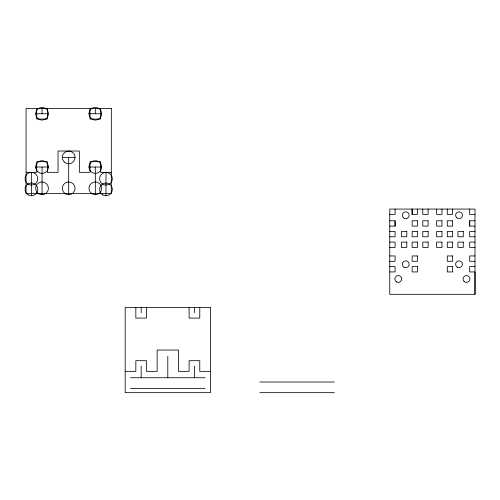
<?xml version="1.0" encoding="UTF-8"?>
<svg xmlns="http://www.w3.org/2000/svg" width="500" height="500" viewBox="0 0 500 500"><rect width="100%" height="100%" fill="white"/><g stroke="black" fill="none" stroke-linecap="round" stroke-linejoin="round"><path stroke-width="0.75" d="M389.756 226.119L395.081 226.119L395.081 220.787L389.756 220.787M412.131 214.394L412.131 209.069L412.131 214.394L417.456 214.394L417.456 209.069M475 226.119L469.675 226.119L469.675 220.787L475 220.787M475 294.312L475 209.069L389.756 209.069L389.756 294.312L475 294.312L475 271.938L469.675 271.938L469.675 266.606L475 266.606M35.656 113.731L48.444 113.731M88.938 113.731L101.719 113.731M62.294 157.419L75.081 157.419M35.656 167.037L48.444 167.037M88.938 167.037L101.719 167.037M26.062 172.338L36.719 172.338L36.719 161.681L47.375 161.681L47.375 172.338L58.031 172.338L58.031 151.025L79.344 151.025L79.344 172.338L90 172.338L90 161.681L100.656 161.681L100.656 172.338L111.312 172.338M389.756 214.394L395.081 214.394L395.081 209.069M475 214.394L469.675 214.394L469.675 209.069M389.756 231.444L395.081 231.444L395.081 236.769L389.756 236.769M475 231.444L469.675 231.444L469.675 236.769L475 236.769M389.756 242.1L395.081 242.1L395.081 247.425L389.756 247.425M475 242.1L469.675 242.1L469.675 247.425L475 247.425M389.756 255.95L395.081 255.95L395.081 261.281L389.756 261.281M475 255.95L469.675 255.95L469.675 261.281L475 261.281M389.756 266.606L395.081 266.606L395.081 271.938L389.756 271.938M125.181 371.35L135.838 371.35L135.838 360.694L146.494 360.694L146.494 371.35L157.15 371.35L157.15 350.044L178.463 350.044L178.463 371.35L189.119 371.35L189.119 360.694L199.775 360.694L199.775 371.35L210.431 371.35M130.512 377.744L205.1 377.744M259.812 382.006L334.4 382.006M130.512 388.4L205.1 388.4M259.812 392.663L334.4 392.663M469.675 220.787L469.675 226.119M452.625 209.069L452.625 214.394L447.294 214.394L447.294 209.069M441.969 209.069L441.969 214.394L436.637 214.394L436.637 209.069M428.113 209.069L428.113 214.394L422.788 214.394L422.788 209.069M395.081 220.787L395.081 226.119M199.775 307.419L199.775 318.075L189.119 318.075L189.119 307.419M194.444 307.419L194.444 312.744M194.444 366.056L194.444 377.744M167.806 356.431L167.806 377.744M146.494 307.419L146.494 318.075L135.838 318.075L135.838 307.419M141.169 307.419L141.169 312.744M141.169 366.056L141.169 377.744M105.981 172.338L105.981 195.781M100.656 108.4L100.656 119.056L90 119.056L90 108.4M95.325 108.4L95.325 113.731M95.325 167.037L95.325 194.713M68.688 157.419L68.688 194.713M47.375 108.4L47.375 119.056L36.719 119.056L36.719 108.4M42.05 108.4L42.05 113.731M42.05 167.037L42.05 194.713M31.394 172.338L31.394 195.781M111.312 108.4L26.062 108.4L26.062 193.65L111.312 193.65L111.312 108.4M417.456 220.787L412.131 220.787L412.131 226.119L417.456 226.119L417.456 220.787M428.113 220.787L422.788 220.787L422.788 226.119L428.113 226.119L428.113 220.787M441.969 220.787L436.637 220.787L436.637 226.119L441.969 226.119L441.969 220.787M452.625 220.787L447.294 220.787L447.294 226.119L452.625 226.119L452.625 220.787M406.806 231.444L401.475 231.444L401.475 236.769L406.806 236.769L406.806 231.444M417.456 231.444L412.131 231.444L412.131 236.769L417.456 236.769L417.456 231.444M428.113 231.444L422.788 231.444L422.788 236.769L428.113 236.769L428.113 231.444M441.969 231.444L436.637 231.444L436.637 236.769L441.969 236.769L441.969 231.444M452.625 231.444L447.294 231.444L447.294 236.769L452.625 236.769L452.625 231.444M463.281 231.444L457.95 231.444L457.95 236.769L463.281 236.769L463.281 231.444M406.806 242.1L401.475 242.1L401.475 247.425L406.806 247.425L406.806 242.1M417.456 242.1L412.131 242.1L412.131 247.425L417.456 247.425L417.456 242.1M428.113 242.1L422.788 242.1L422.788 247.425L428.113 247.425L428.113 242.1M441.969 242.1L436.637 242.1L436.637 247.425L441.969 247.425L441.969 242.1M452.625 242.1L447.294 242.1L447.294 247.425L452.625 247.425L452.625 242.1M463.281 242.1L457.95 242.1L457.95 247.425L463.281 247.425L463.281 242.1M417.456 255.95L412.131 255.95L412.131 261.281L417.456 261.281L417.456 255.95M452.625 255.95L447.294 255.95L447.294 261.281L452.625 261.281L452.625 255.95M417.456 266.606L412.131 266.606L412.131 271.938L417.456 271.938L417.456 266.606M452.625 266.606L447.294 266.606L447.294 271.938L452.625 271.938L452.625 266.606M210.431 307.419L125.181 307.419L125.181 392.663L210.431 392.663L210.431 307.419M456.606 217.656A3.413 3.413 0 0 0 462.312 216.131A3.413 3.413 0 0 0 458.131 211.956A3.413 3.413 0 0 0 456.606 217.656M404.031 218.2A3.413 3.413 0 0 0 409.15 215.25A3.413 3.413 0 0 0 404.031 212.294A3.413 3.413 0 0 0 404.031 218.2M404.031 267.219A3.413 3.413 0 0 0 409.15 264.262A3.413 3.413 0 0 0 404.031 261.312A3.413 3.413 0 0 0 404.031 267.219M396.575 281.919A3.413 3.413 0 0 0 401.688 278.969A3.413 3.413 0 0 0 396.575 276.012A3.413 3.413 0 0 0 396.575 281.919M464.062 281.381A3.413 3.413 0 0 0 469.769 279.85A3.413 3.413 0 0 0 465.594 275.675A3.413 3.413 0 0 0 464.062 281.381M457.312 267.219A3.413 3.413 0 0 0 462.425 264.262A3.413 3.413 0 0 0 457.312 261.312A3.413 3.413 0 0 0 457.312 267.219M37.531 171.562A6.394 6.394 0 0 0 48.225 168.694A6.394 6.394 0 0 0 40.394 160.863A6.394 6.394 0 0 0 37.531 171.562M38.85 193.856A6.394 6.394 0 0 0 48.444 188.319A6.394 6.394 0 0 0 38.85 182.781A6.394 6.394 0 0 0 38.85 193.856M90.806 171.562A6.394 6.394 0 0 0 101.506 168.694A6.394 6.394 0 0 0 93.675 160.863A6.394 6.394 0 0 0 90.806 171.562M92.131 193.856A6.394 6.394 0 0 0 101.719 188.319A6.394 6.394 0 0 0 92.131 182.781A6.394 6.394 0 0 0 92.131 193.856M28.194 194.925A6.394 6.394 0 0 0 37.788 189.387A6.394 6.394 0 0 0 28.194 183.85A6.394 6.394 0 0 0 28.194 194.925M102.788 184.269A6.394 6.394 0 0 0 112.375 178.731A6.394 6.394 0 0 0 102.788 173.194A6.394 6.394 0 0 0 102.788 184.269M65.494 193.856A6.394 6.394 0 0 0 75.081 188.319A6.394 6.394 0 0 0 65.494 182.781A6.394 6.394 0 0 0 65.494 193.856M64.169 161.938A6.394 6.394 0 0 0 74.862 159.075A6.394 6.394 0 0 0 67.031 151.244A6.394 6.394 0 0 0 64.169 161.938M90.806 118.25A6.394 6.394 0 0 0 101.506 115.388A6.394 6.394 0 0 0 93.675 107.556A6.394 6.394 0 0 0 90.806 118.25M28.194 184.269A6.394 6.394 0 0 0 37.788 178.731A6.394 6.394 0 0 0 28.194 173.194A6.394 6.394 0 0 0 28.194 184.269M102.788 194.925A6.394 6.394 0 0 0 112.375 189.387A6.394 6.394 0 0 0 102.788 183.85A6.394 6.394 0 0 0 102.788 194.925M37.531 118.25A6.394 6.394 0 0 0 48.225 115.388A6.394 6.394 0 0 0 40.394 107.556A6.394 6.394 0 0 0 37.531 118.25"/></g></svg>
